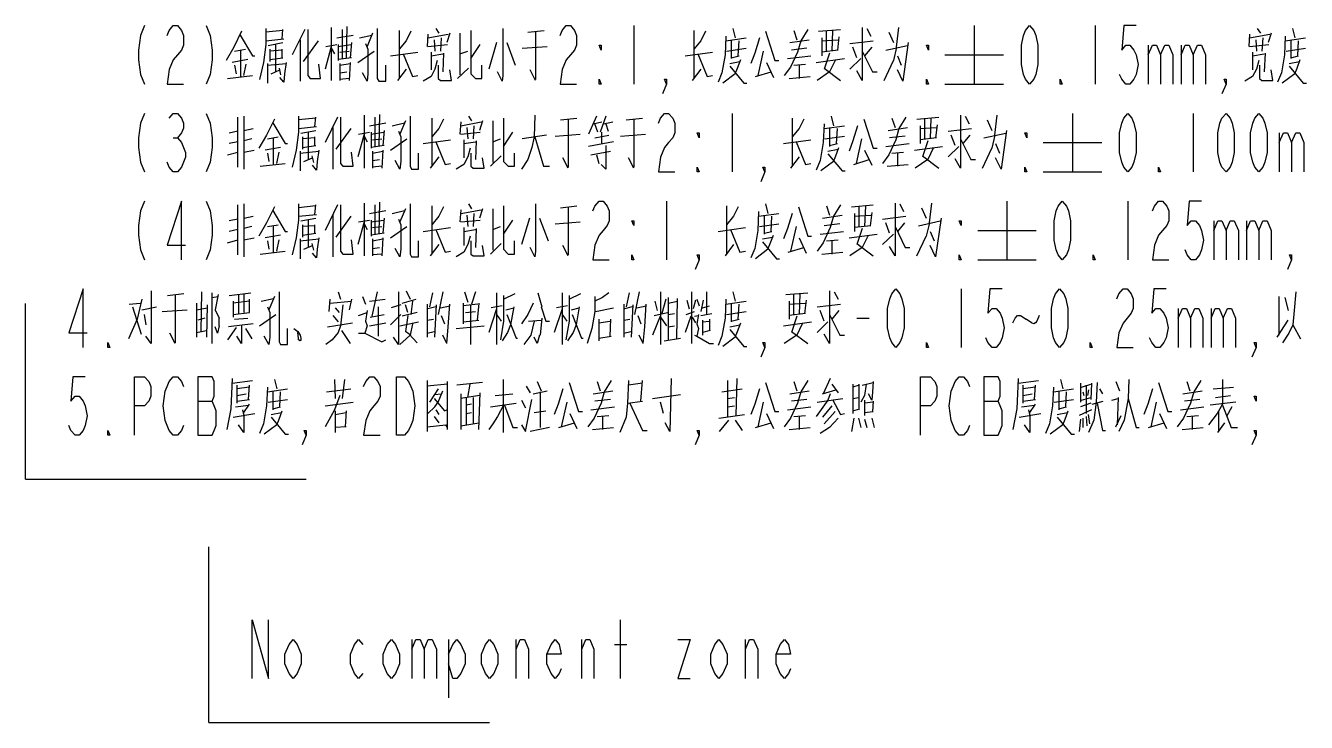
# Model space of a CAD drawing. Header units: millimetres. Extents: x 0 to 210, y 0 to 297.
# Drawn here: x 26.08 to 69.88, y 53.32 to 77.14 of the extents above; entities that cross this region are included whole.
import ezdxf

# ---------------------------------------------------------------- set-up
doc = ezdxf.new("R2010")
doc.units = ezdxf.units.MM
doc.header["$LTSCALE"] = 19.36
doc.layers.get('0').update_dxf_attribs({"linetype": 'CONTINUOUS'})

msp = doc.modelspace()

# ---------------------------------------------------------------- linework, layer by layer
at = {"color": 2}
for p, q in [((37.071, 77.105), (37.044, 76.041)), ((46.884, 77.138), (46.884, 75.138)), ((58.524, 77.138), (58.524, 75.138)), ((62.658, 77.138), (62.658, 75.138)), ((34.298, 77.041), (34.298, 76.492)), ((34.884, 76.976), (34.298, 76.912)), ((34.298, 76.622), (34.911, 76.686)), ((34.858, 76.686), (34.884, 77.009)), ((35.631, 77.009), (35.204, 76.138)), ((35.471, 76.654), (35.471, 75.234)), ((36.538, 77.073), (36.538, 75.267)), ((36.724, 76.718), (37.284, 76.815)), ((36.911, 77.009), (36.911, 76.009)), ((37.498, 76.718), (37.924, 76.815)), ((37.951, 76.88), (37.764, 76.428)), ((38.858, 76.976), (38.858, 75.331)), ((39.844, 76.847), (39.818, 76.428)), ((39.844, 76.718), (40.538, 76.847)), ((40.058, 76.654), (40.084, 76.267)), ((40.111, 77.041), (40.218, 76.88)), ((40.298, 76.718), (40.271, 76.267)), ((40.591, 76.88), (40.484, 76.557)), ((40.938, 76.88), (40.938, 75.46)), ((43.258, 76.912), (43.818, 76.976)), ((43.524, 76.944), (43.524, 75.299)), ((48.938, 76.976), (48.938, 75.331)), ((50.031, 76.622), (50.724, 76.718)), ((50.271, 77.041), (50.351, 76.718)), ((52.218, 76.557), (52.884, 76.654)), ((52.351, 76.976), (52.458, 76.654)), ((53.204, 76.944), (53.951, 77.009)), ((53.311, 76.718), (53.311, 76.105)), ((53.311, 76.622), (53.871, 76.654)), ((53.471, 76.267), (53.471, 76.944)), ((53.684, 76.976), (53.658, 76.267)), ((53.898, 76.751), (53.844, 76.299)), ((54.858, 77.041), (54.991, 76.783)), ((55.604, 76.912), (55.764, 76.557)), ((55.871, 76.396), (55.951, 77.073)), ((67.938, 76.847), (67.911, 76.428)), ((67.938, 76.718), (68.631, 76.847)), ((68.151, 76.654), (68.178, 76.267)), ((68.204, 77.041), (68.311, 76.88)), ((68.391, 76.718), (68.364, 76.267)), ((68.684, 76.88), (68.578, 76.557)), ((69.164, 76.622), (69.858, 76.718)), ((69.404, 77.041), (69.484, 76.718)), ((33.231, 76.267), (33.604, 76.331)), ((33.444, 75.396), (33.444, 76.299)), ((34.298, 76.492), (34.218, 75.88)), ((34.378, 76.46), (34.884, 76.557)), ((34.431, 76.331), (34.431, 75.912)), ((34.858, 76.299), (34.431, 76.267)), ((34.644, 75.557), (34.644, 76.492)), ((34.858, 76.041), (34.858, 76.331)), ((36.084, 76.622), (35.578, 75.912)), ((36.538, 76.428), (36.324, 75.654)), ((36.351, 76.428), (36.724, 76.492)), ((36.538, 76.363), (36.644, 76.17)), ((36.778, 76.492), (36.778, 75.944)), ((36.778, 76.428), (37.204, 76.492)), ((36.831, 76.234), (37.151, 76.267)), ((37.231, 76.557), (37.178, 76.041)), ((37.444, 75.88), (38.004, 76.267)), ((38.564, 76.105), (39.498, 76.234)), ((39.844, 76.428), (40.511, 76.492)), ((39.951, 76.234), (39.951, 75.622)), ((40.938, 76.17), (41.204, 76.267)), ((41.311, 76.009), (41.631, 76.492)), ((42.191, 76.557), (41.924, 75.654)), ((42.538, 76.557), (42.831, 75.783)), ((43.071, 76.363), (43.924, 76.428)), ((48.644, 76.105), (49.578, 76.234)), ((50.058, 76.267), (50.724, 76.363)), ((50.218, 76.622), (50.218, 76.009)), ((50.458, 76.105), (50.484, 76.622)), ((51.311, 76.267), (51.124, 75.428)), ((52.804, 76.363), (52.271, 76.299)), ((53.871, 76.299), (53.311, 76.234)), ((54.271, 76.525), (55.071, 76.622)), ((54.511, 76.041), (54.378, 76.396)), ((55.018, 76.396), (54.778, 76.105)), ((55.498, 76.299), (56.244, 76.46)), ((55.871, 76.396), (55.764, 75.944)), ((64.478, 76.471), (64.478, 75.138)), ((65.598, 76.471), (65.598, 75.138)), ((67.938, 76.428), (68.604, 76.492)), ((68.044, 76.234), (68.044, 75.622)), ((69.191, 76.267), (69.858, 76.363)), ((69.351, 76.622), (69.351, 76.009)), ((69.591, 76.105), (69.618, 76.622)), ((33.684, 75.976), (33.151, 75.88)), ((33.231, 75.783), (33.284, 75.492)), ((33.551, 75.428), (33.631, 75.815)), ((34.218, 75.88), (34.084, 75.299)), ((34.351, 75.783), (34.991, 75.847)), ((34.351, 75.847), (34.351, 75.17)), ((34.431, 75.976), (34.884, 76.041)), ((37.231, 76.041), (36.778, 75.976)), ((36.831, 75.847), (36.831, 75.267)), ((36.831, 75.783), (37.178, 75.847)), ((37.178, 75.88), (37.151, 75.267)), ((39.951, 76.105), (40.351, 76.17)), ((40.378, 76.202), (40.351, 75.557)), ((50.164, 75.847), (50.511, 75.912)), ((50.218, 76.041), (50.484, 76.105)), ((51.418, 75.88), (51.658, 75.363)), ((52.138, 76.009), (52.938, 76.105)), ((52.351, 75.783), (52.751, 75.815)), ((52.538, 75.783), (52.538, 75.331)), ((53.124, 75.88), (54.084, 76.009)), ((53.578, 76.202), (53.391, 75.654)), ((54.271, 75.654), (54.644, 76.009)), ((55.444, 75.267), (55.764, 75.944)), ((55.898, 76.105), (56.031, 75.783)), ((57.524, 76.138), (59.524, 76.138)), ((68.044, 76.105), (68.444, 76.17)), ((68.471, 76.202), (68.444, 75.557)), ((69.298, 75.847), (69.644, 75.912)), ((69.351, 76.041), (69.618, 76.105)), ((32.991, 75.331), (33.844, 75.428)), ((34.484, 75.492), (34.778, 75.622)), ((34.751, 75.686), (34.804, 75.46)), ((36.831, 75.525), (37.071, 75.557)), ((39.098, 75.654), (38.804, 75.267)), ((40.858, 75.331), (41.231, 75.686)), ((43.524, 75.267), (43.338, 75.622)), ((49.178, 75.654), (48.884, 75.267)), ((50.351, 75.492), (49.924, 75.17)), ((51.044, 75.396), (51.578, 75.557)), ((52.191, 75.331), (52.911, 75.396)), ((53.391, 75.686), (53.951, 75.267)), ((69.484, 75.492), (69.058, 75.17)), ((37.151, 75.331), (36.831, 75.299)), ((57.524, 75.138), (59.524, 75.138)), ((33.551, 74.041), (33.551, 72.234)), ((35.418, 74.041), (35.418, 73.492)), ((37.658, 74.073), (37.658, 72.267)), ((38.191, 74.105), (38.164, 73.041)), ((41.231, 74.041), (41.338, 73.88)), ((43.498, 74.073), (43.471, 73.331)), ((45.604, 74.041), (45.338, 73.428)), ((45.924, 74.041), (45.738, 73.492)), ((50.244, 74.138), (50.244, 72.138)), ((53.631, 74.041), (53.711, 73.718)), ((58.218, 74.041), (58.351, 73.783)), ((59.231, 73.396), (59.311, 74.073)), ((61.884, 74.138), (61.884, 72.138)), ((66.018, 74.138), (66.018, 72.138)), ((33.338, 72.299), (33.338, 74.009)), ((33.551, 73.557), (33.871, 73.622)), ((36.004, 73.976), (35.418, 73.912)), ((35.418, 73.622), (36.031, 73.686)), ((35.978, 73.686), (36.004, 74.009)), ((36.751, 74.009), (36.324, 73.138)), ((36.591, 73.654), (36.591, 72.234)), ((37.204, 73.622), (36.698, 72.912)), ((37.844, 73.718), (38.404, 73.815)), ((38.031, 74.009), (38.031, 73.009)), ((38.618, 73.718), (39.044, 73.815)), ((39.071, 73.88), (38.884, 73.428)), ((39.978, 73.976), (39.978, 72.331)), ((40.964, 73.847), (40.938, 73.428)), ((40.964, 73.718), (41.658, 73.847)), ((41.178, 73.654), (41.204, 73.267)), ((41.418, 73.718), (41.391, 73.267)), ((41.711, 73.88), (41.604, 73.557)), ((42.058, 73.88), (42.058, 72.46)), ((44.378, 73.912), (44.938, 73.976)), ((44.644, 73.944), (44.644, 72.299)), ((45.498, 73.783), (45.791, 73.847)), ((45.658, 73.492), (45.551, 73.783)), ((45.844, 73.783), (46.164, 73.847)), ((45.924, 73.783), (46.004, 73.525)), ((46.618, 73.912), (47.178, 73.976)), ((46.884, 73.944), (46.884, 72.299)), ((52.298, 73.976), (52.298, 72.331)), ((53.391, 73.622), (54.084, 73.718)), ((53.578, 73.622), (53.578, 73.009)), ((53.818, 73.105), (53.844, 73.622)), ((55.578, 73.557), (56.244, 73.654)), ((55.711, 73.976), (55.818, 73.654)), ((56.564, 73.944), (57.311, 74.009)), ((56.671, 73.718), (56.671, 73.105)), ((56.671, 73.622), (57.231, 73.654)), ((56.831, 73.267), (56.831, 73.944)), ((57.044, 73.976), (57.018, 73.267)), ((57.258, 73.751), (57.204, 73.299)), ((57.631, 73.525), (58.431, 73.622)), ((58.964, 73.912), (59.124, 73.557)), ((31.134, 73.304), (31.274, 73.304)), ((33.338, 73.525), (33.044, 73.46)), ((33.338, 73.17), (33.044, 73.105)), ((33.818, 73.267), (33.551, 73.202)), ((34.351, 73.267), (34.724, 73.331)), ((34.564, 72.396), (34.564, 73.299)), ((35.418, 73.492), (35.338, 72.88)), ((35.498, 73.46), (36.004, 73.557)), ((35.551, 73.331), (35.551, 72.912)), ((35.978, 73.299), (35.551, 73.267)), ((35.764, 72.557), (35.764, 73.492)), ((35.978, 73.041), (35.978, 73.331)), ((37.658, 73.428), (37.444, 72.654)), ((37.471, 73.428), (37.844, 73.492)), ((37.658, 73.363), (37.764, 73.17)), ((37.898, 73.492), (37.898, 72.944)), ((37.898, 73.428), (38.324, 73.492)), ((37.951, 73.234), (38.271, 73.267)), ((38.351, 73.557), (38.298, 73.041)), ((38.564, 72.88), (39.124, 73.267)), ((39.684, 73.105), (40.618, 73.234)), ((40.964, 73.428), (41.631, 73.492)), ((41.071, 73.234), (41.071, 72.622)), ((41.071, 73.105), (41.471, 73.17)), ((41.498, 73.202), (41.471, 72.557)), ((42.058, 73.17), (42.324, 73.267)), ((42.431, 73.009), (42.751, 73.492)), ((43.898, 73.396), (43.071, 73.267)), ((44.191, 73.363), (45.044, 73.428)), ((46.191, 73.17), (45.338, 73.009)), ((45.551, 73.299), (46.031, 73.396)), ((45.791, 73.105), (45.791, 73.492)), ((46.431, 73.363), (47.284, 73.428)), ((52.004, 73.105), (52.938, 73.234)), ((53.418, 73.267), (54.084, 73.363)), ((54.671, 73.267), (54.484, 72.428)), ((56.164, 73.363), (55.631, 73.299)), ((57.231, 73.299), (56.671, 73.234)), ((56.938, 73.202), (56.751, 72.654)), ((57.871, 73.041), (57.738, 73.396)), ((58.378, 73.396), (58.138, 73.105)), ((58.858, 73.299), (59.604, 73.46)), ((59.231, 73.396), (59.124, 72.944)), ((68.958, 73.471), (68.958, 72.138)), ((32.991, 72.718), (33.338, 72.815)), ((33.551, 72.815), (33.898, 72.88)), ((34.804, 72.976), (34.271, 72.88)), ((34.351, 72.783), (34.404, 72.492)), ((34.671, 72.428), (34.751, 72.815)), ((35.338, 72.88), (35.204, 72.299)), ((35.471, 72.783), (36.111, 72.847)), ((35.471, 72.847), (35.471, 72.17)), ((35.551, 72.976), (36.004, 73.041)), ((38.351, 73.041), (37.898, 72.976)), ((37.951, 72.847), (37.951, 72.267)), ((37.951, 72.783), (38.298, 72.847)), ((38.298, 72.88), (38.271, 72.267)), ((45.418, 72.718), (46.084, 72.847)), ((45.604, 72.718), (45.684, 72.428)), ((45.924, 73.041), (45.924, 72.234)), ((53.524, 72.847), (53.871, 72.912)), ((53.578, 73.041), (53.844, 73.105)), ((54.778, 72.88), (55.018, 72.363)), ((55.498, 73.009), (56.298, 73.105)), ((55.711, 72.783), (56.111, 72.815)), ((55.898, 72.783), (55.898, 72.331)), ((56.484, 72.88), (57.444, 73.009)), ((57.631, 72.654), (58.004, 73.009)), ((58.804, 72.267), (59.124, 72.944)), ((59.258, 73.105), (59.391, 72.783)), ((60.884, 73.138), (62.884, 73.138)), ((34.111, 72.331), (34.964, 72.428)), ((35.604, 72.492), (35.898, 72.622)), ((35.871, 72.686), (35.924, 72.46)), ((37.951, 72.525), (38.191, 72.557)), ((38.271, 72.331), (37.951, 72.299)), ((40.218, 72.654), (39.924, 72.267)), ((41.978, 72.331), (42.351, 72.686)), ((44.644, 72.267), (44.458, 72.622)), ((46.884, 72.267), (46.698, 72.622)), ((52.538, 72.654), (52.244, 72.267)), ((53.711, 72.492), (53.284, 72.17)), ((54.404, 72.396), (54.938, 72.557)), ((55.551, 72.331), (56.271, 72.396)), ((56.751, 72.686), (57.311, 72.267)), ((60.884, 72.138), (62.884, 72.138)), ((33.338, 69.299), (33.338, 71.009)), ((33.551, 71.041), (33.551, 69.234)), ((35.418, 71.041), (35.418, 70.492)), ((36.004, 70.976), (35.418, 70.912)), ((35.978, 70.686), (36.004, 71.009)), ((36.751, 71.009), (36.324, 70.138)), ((37.658, 71.073), (37.658, 69.267)), ((38.031, 71.009), (38.031, 70.009)), ((38.191, 71.105), (38.164, 70.041)), ((39.978, 70.976), (39.978, 69.331)), ((41.231, 71.041), (41.338, 70.88)), ((44.378, 70.912), (44.938, 70.976)), ((48.004, 71.138), (48.004, 69.138)), ((50.058, 70.976), (50.058, 69.331)), ((51.391, 71.041), (51.471, 70.718)), ((53.471, 70.976), (53.578, 70.654)), ((54.324, 70.944), (55.071, 71.009)), ((54.804, 70.976), (54.778, 70.267)), ((55.978, 71.041), (56.111, 70.783)), ((56.991, 70.396), (57.071, 71.073)), ((59.644, 71.138), (59.644, 69.138)), ((63.778, 71.138), (63.778, 69.138)), ((33.338, 70.525), (33.044, 70.46)), ((33.551, 70.557), (33.871, 70.622)), ((35.418, 70.622), (36.031, 70.686)), ((35.498, 70.46), (36.004, 70.557)), ((36.591, 70.654), (36.591, 69.234)), ((37.204, 70.622), (36.698, 69.912)), ((37.844, 70.718), (38.404, 70.815)), ((38.351, 70.557), (38.298, 70.041)), ((38.618, 70.718), (39.044, 70.815)), ((39.071, 70.88), (38.884, 70.428)), ((40.964, 70.847), (40.938, 70.428)), ((40.964, 70.718), (41.658, 70.847)), ((41.178, 70.654), (41.204, 70.267)), ((41.418, 70.718), (41.391, 70.267)), ((41.711, 70.88), (41.604, 70.557)), ((42.058, 70.88), (42.058, 69.46)), ((43.311, 70.557), (43.044, 69.654)), ((43.658, 70.557), (43.951, 69.783)), ((44.644, 70.944), (44.644, 69.299)), ((51.151, 70.622), (51.844, 70.718)), ((51.338, 70.622), (51.338, 70.009)), ((51.578, 70.105), (51.604, 70.622)), ((53.338, 70.557), (54.004, 70.654)), ((54.431, 70.718), (54.431, 70.105)), ((54.431, 70.622), (54.991, 70.654)), ((54.591, 70.267), (54.591, 70.944)), ((55.018, 70.751), (54.964, 70.299)), ((55.391, 70.525), (56.191, 70.622)), ((56.724, 70.912), (56.884, 70.557)), ((33.338, 70.17), (33.044, 70.105)), ((33.818, 70.267), (33.551, 70.202)), ((34.351, 70.267), (34.724, 70.331)), ((34.564, 69.396), (34.564, 70.299)), ((35.418, 70.492), (35.338, 69.88)), ((35.551, 70.331), (35.551, 69.912)), ((35.978, 70.299), (35.551, 70.267)), ((35.764, 69.557), (35.764, 70.492)), ((35.978, 70.041), (35.978, 70.331)), ((37.658, 70.428), (37.444, 69.654)), ((37.471, 70.428), (37.844, 70.492)), ((37.658, 70.363), (37.764, 70.17)), ((37.898, 70.492), (37.898, 69.944)), ((37.898, 70.428), (38.324, 70.492)), ((37.951, 70.234), (38.271, 70.267)), ((38.564, 69.88), (39.124, 70.267)), ((39.684, 70.105), (40.618, 70.234)), ((40.964, 70.428), (41.631, 70.492)), ((41.071, 70.234), (41.071, 69.622)), ((41.071, 70.105), (41.471, 70.17)), ((41.498, 70.202), (41.471, 69.557)), ((42.058, 70.17), (42.324, 70.267)), ((42.431, 70.009), (42.751, 70.492)), ((44.191, 70.363), (45.044, 70.428)), ((49.764, 70.105), (50.698, 70.234)), ((51.178, 70.267), (51.844, 70.363)), ((51.338, 70.041), (51.604, 70.105)), ((52.431, 70.267), (52.244, 69.428)), ((53.258, 70.009), (54.058, 70.105)), ((53.924, 70.363), (53.391, 70.299)), ((54.991, 70.299), (54.431, 70.234)), ((54.698, 70.202), (54.511, 69.654)), ((55.631, 70.041), (55.498, 70.396)), ((56.138, 70.396), (55.898, 70.105)), ((56.618, 70.299), (57.364, 70.46)), ((56.991, 70.396), (56.884, 69.944)), ((57.018, 70.105), (57.151, 69.783)), ((58.644, 70.138), (60.644, 70.138)), ((66.718, 70.471), (66.718, 69.138)), ((67.838, 70.471), (67.838, 69.138)), ((32.991, 69.718), (33.338, 69.815)), ((33.551, 69.815), (33.898, 69.88)), ((34.804, 69.976), (34.271, 69.88)), ((34.351, 69.783), (34.404, 69.492)), ((34.671, 69.428), (34.751, 69.815)), ((35.338, 69.88), (35.204, 69.299)), ((35.471, 69.783), (36.111, 69.847)), ((35.471, 69.847), (35.471, 69.17)), ((35.551, 69.976), (36.004, 70.041)), ((35.871, 69.686), (35.924, 69.46)), ((38.351, 70.041), (37.898, 69.976)), ((37.951, 69.847), (37.951, 69.267)), ((37.951, 69.783), (38.298, 69.847)), ((38.298, 69.88), (38.271, 69.267)), ((40.218, 69.654), (39.924, 69.267)), ((41.978, 69.331), (42.351, 69.686)), ((50.298, 69.654), (50.004, 69.267)), ((51.284, 69.847), (51.631, 69.912)), ((52.538, 69.88), (52.778, 69.363)), ((53.471, 69.783), (53.871, 69.815)), ((53.658, 69.783), (53.658, 69.331)), ((54.244, 69.88), (55.204, 70.009)), ((54.511, 69.686), (55.071, 69.267)), ((55.391, 69.654), (55.764, 70.009)), ((56.564, 69.267), (56.884, 69.944)), ((34.111, 69.331), (34.964, 69.428)), ((35.604, 69.492), (35.898, 69.622)), ((37.951, 69.525), (38.191, 69.557)), ((38.271, 69.331), (37.951, 69.299)), ((44.644, 69.267), (44.458, 69.622)), ((51.471, 69.492), (51.044, 69.17)), ((52.164, 69.396), (52.698, 69.557)), ((53.311, 69.331), (54.031, 69.396)), ((58.644, 69.138), (60.644, 69.138)), ((30.938, 67.912), (31.498, 67.976)), ((31.204, 67.944), (31.204, 66.299)), ((32.084, 66.686), (32.111, 68.041)), ((32.458, 68.009), (32.458, 66.267)), ((33.044, 67.912), (33.791, 68.009)), ((33.364, 67.944), (33.364, 67.299)), ((33.551, 67.944), (33.551, 67.331)), ((36.778, 68.041), (36.858, 67.783)), ((38.111, 68.041), (37.924, 67.202)), ((39.098, 68.073), (39.231, 67.783)), ((40.004, 68.009), (39.898, 67.525)), ((40.351, 68.041), (40.191, 67.267)), ((41.098, 68.041), (41.204, 67.686)), ((41.471, 68.041), (41.338, 67.622)), ((42.191, 68.009), (42.191, 66.234)), ((42.431, 67.783), (42.831, 67.976)), ((43.604, 68.009), (43.738, 67.525)), ((44.431, 68.009), (44.431, 66.234)), ((44.671, 67.783), (45.071, 67.976)), ((46.724, 68.009), (46.618, 67.525)), ((47.071, 68.041), (46.911, 67.267)), ((47.791, 68.041), (47.791, 66.234)), ((48.858, 68.041), (48.858, 66.267)), ((49.364, 68.041), (49.364, 67.267)), ((50.271, 68.041), (50.351, 67.718)), ((52.084, 67.944), (52.831, 68.009)), ((52.351, 67.267), (52.351, 67.944)), ((52.564, 67.976), (52.538, 67.267)), ((53.738, 68.041), (53.871, 67.783)), ((58.084, 68.138), (58.084, 66.138)), ((29.631, 67.622), (30.004, 67.654)), ((29.738, 67.525), (30.031, 66.589)), ((30.058, 67.428), (30.564, 67.525)), ((31.924, 67.654), (31.924, 66.492)), ((31.924, 67.428), (32.298, 67.492)), ((32.298, 67.589), (32.271, 66.492)), ((32.458, 67.847), (32.671, 67.88)), ((33.178, 67.718), (33.178, 67.17)), ((33.738, 67.718), (33.178, 67.654)), ((34.138, 67.718), (34.564, 67.815)), ((34.591, 67.88), (34.404, 67.428)), ((36.484, 67.783), (36.458, 67.363)), ((36.484, 67.654), (37.231, 67.718)), ((36.671, 67.492), (36.804, 67.331)), ((37.231, 67.783), (37.151, 67.428)), ((37.604, 67.88), (37.711, 67.622)), ((37.844, 67.718), (38.378, 67.783)), ((38.138, 67.525), (38.138, 66.525)), ((38.911, 67.589), (38.591, 67.492)), ((38.964, 67.654), (39.444, 67.783)), ((39.151, 67.331), (39.071, 67.589)), ((39.311, 67.718), (39.258, 67.267)), ((39.818, 67.622), (39.818, 66.492)), ((40.111, 67.525), (39.844, 67.46)), ((40.084, 66.492), (40.138, 67.589)), ((40.271, 67.492), (40.591, 67.557)), ((41.044, 67.654), (41.044, 66.944)), ((41.551, 67.622), (41.044, 67.557)), ((41.311, 66.234), (41.311, 67.589)), ((41.578, 67.654), (41.524, 67.073)), ((42.191, 67.46), (41.924, 66.654)), ((42.378, 67.557), (42.004, 67.492)), ((42.511, 67.428), (42.778, 67.492)), ((44.431, 67.46), (44.164, 66.654)), ((44.618, 67.557), (44.244, 67.492)), ((44.751, 67.428), (45.018, 67.492)), ((45.578, 67.363), (46.191, 67.492)), ((46.538, 67.622), (46.538, 66.492)), ((46.831, 67.525), (46.564, 67.46)), ((46.804, 66.492), (46.858, 67.589)), ((46.991, 67.492), (47.311, 67.557)), ((47.604, 67.718), (47.684, 67.396)), ((47.978, 67.783), (47.844, 67.299)), ((48.058, 67.847), (48.058, 66.396)), ((48.058, 67.654), (48.378, 67.718)), ((48.351, 66.428), (48.378, 67.815)), ((48.698, 67.751), (48.778, 67.46)), ((48.991, 67.751), (48.911, 67.46)), ((49.044, 67.783), (49.124, 67.557)), ((49.258, 67.751), (49.178, 67.363)), ((49.231, 67.492), (49.471, 67.557)), ((50.031, 67.622), (50.724, 67.718)), ((50.218, 67.622), (50.218, 67.009)), ((50.458, 67.105), (50.484, 67.622)), ((52.191, 67.718), (52.191, 67.105)), ((52.191, 67.622), (52.751, 67.654)), ((52.778, 67.751), (52.724, 67.299)), ((53.151, 67.525), (53.951, 67.622)), ((65.504, 67.471), (65.504, 66.138)), ((66.624, 67.471), (66.624, 66.138)), ((68.938, 67.88), (68.938, 66.557)), ((69.151, 67.847), (69.258, 67.396)), ((30.138, 67.267), (30.191, 66.912)), ((30.751, 67.363), (31.604, 67.428)), ((32.218, 67.138), (31.978, 67.073)), ((32.698, 66.88), (32.698, 67.138)), ((33.231, 67.105), (33.684, 67.138)), ((34.084, 66.88), (34.644, 67.267)), ((36.591, 67.234), (36.778, 67.009)), ((37.471, 67.234), (37.764, 67.331)), ((37.871, 67.17), (38.351, 67.267)), ((38.564, 66.912), (38.911, 67.267)), ((39.471, 67.331), (38.964, 67.202)), ((39.151, 67.234), (39.071, 66.686)), ((39.818, 67.073), (40.031, 67.105)), ((40.298, 67.234), (40.404, 66.944)), ((41.044, 67.009), (41.578, 67.073)), ((41.124, 67.331), (41.471, 67.363)), ((42.191, 67.267), (42.351, 67.041)), ((43.284, 67.041), (43.711, 67.073)), ((43.738, 67.138), (43.684, 66.557)), ((44.431, 67.267), (44.591, 67.041)), ((45.684, 67.105), (45.684, 66.363)), ((45.684, 66.976), (46.058, 67.041)), ((46.084, 67.105), (46.058, 66.525)), ((46.538, 67.073), (46.751, 67.105)), ((47.018, 67.234), (47.124, 66.944)), ((47.791, 67.234), (47.524, 66.557)), ((47.578, 67.234), (48.031, 67.331)), ((47.791, 67.17), (48.004, 66.88)), ((48.058, 67.267), (48.271, 67.299)), ((48.831, 67.202), (48.644, 66.654)), ((48.671, 67.267), (48.964, 67.363)), ((48.884, 67.17), (48.991, 66.976)), ((48.964, 67.202), (49.098, 67.234)), ((49.178, 67.234), (49.551, 67.299)), ((49.231, 67.073), (49.231, 66.557)), ((49.231, 67.009), (49.471, 67.041)), ((49.471, 67.105), (49.471, 66.718)), ((50.058, 67.267), (50.724, 67.363)), ((50.218, 67.041), (50.484, 67.105)), ((52.751, 67.299), (52.191, 67.234)), ((52.458, 67.202), (52.271, 66.654)), ((53.391, 67.041), (53.258, 67.396)), ((53.898, 67.396), (53.658, 67.105)), ((54.514, 67.138), (54.934, 67.138)), ((60.484, 66.976), (60.298, 67.105)), ((60.751, 67.234), (60.671, 67.041)), ((68.884, 66.492), (69.258, 67.073)), ((31.204, 66.267), (31.018, 66.622)), ((31.924, 66.654), (32.271, 66.718)), ((33.284, 66.815), (32.991, 66.396)), ((33.871, 66.944), (33.018, 66.847)), ((33.604, 66.783), (33.818, 66.428)), ((36.404, 66.847), (37.258, 66.976)), ((36.884, 66.718), (37.178, 66.267)), ((37.471, 66.622), (37.684, 66.622)), ((37.844, 66.88), (38.404, 66.976)), ((38.884, 66.88), (39.524, 67.009)), ((39.204, 66.589), (39.071, 66.686)), ((39.204, 66.589), (39.471, 66.299)), ((39.311, 66.944), (39.231, 66.557)), ((39.818, 66.622), (40.058, 66.686)), ((40.804, 66.783), (41.764, 66.88)), ((46.538, 66.622), (46.778, 66.686)), ((48.058, 66.847), (48.271, 66.88)), ((49.498, 66.718), (49.231, 66.654)), ((50.164, 66.847), (50.511, 66.912)), ((52.004, 66.88), (52.964, 67.009)), ((52.271, 66.686), (52.831, 66.267)), ((53.151, 66.654), (53.524, 67.009)), ((40.484, 66.267), (40.351, 66.557)), ((45.684, 66.46), (46.111, 66.525)), ((47.204, 66.267), (47.071, 66.557)), ((47.924, 66.363), (48.484, 66.46)), ((50.351, 66.492), (49.924, 66.17)), ((33.151, 64.912), (33.844, 65.009)), ((33.311, 64.847), (33.311, 64.234)), ((33.711, 64.363), (33.738, 64.847)), ((34.591, 65.041), (34.671, 64.718)), ((36.644, 65.041), (36.671, 64.396)), ((36.991, 65.041), (36.911, 64.396)), ((39.818, 65.009), (39.818, 63.267)), ((39.818, 64.976), (39.818, 63.363)), ((40.511, 64.88), (39.818, 64.815)), ((40.511, 63.396), (40.511, 64.976)), ((41.711, 64.944), (40.831, 64.847)), ((41.204, 64.428), (41.284, 64.88)), ((42.431, 63.234), (42.431, 65.041)), ((43.578, 64.976), (43.711, 64.654)), ((45.631, 64.976), (45.738, 64.654)), ((47.178, 64.912), (46.698, 64.847)), ((47.124, 64.299), (47.178, 65.009)), ((50.084, 65.009), (50.084, 63.783)), ((50.404, 65.073), (50.378, 63.815)), ((52.351, 64.976), (52.458, 64.654)), ((53.604, 65.073), (53.364, 64.557)), ((53.658, 64.88), (53.871, 64.589)), ((54.378, 64.88), (54.378, 63.88)), ((54.591, 64.847), (54.378, 64.783)), ((54.591, 64.041), (54.591, 64.88)), ((54.698, 64.847), (55.071, 64.944)), ((60.031, 64.912), (60.724, 65.009)), ((60.191, 64.847), (60.191, 64.234)), ((60.591, 64.363), (60.618, 64.847)), ((61.471, 65.041), (61.551, 64.718)), ((62.164, 64.912), (62.164, 64.267)), ((62.191, 64.783), (62.511, 64.88)), ((62.351, 64.847), (62.351, 63.88)), ((62.538, 64.912), (62.511, 64.363)), ((63.364, 64.976), (63.498, 64.654)), ((65.791, 64.976), (65.898, 64.654)), ((67.018, 65.041), (67.018, 64.234)), ((33.738, 64.783), (33.311, 64.718)), ((33.311, 64.492), (33.631, 64.557)), ((34.351, 64.622), (35.044, 64.718)), ((34.538, 64.622), (34.538, 64.009)), ((34.778, 64.105), (34.804, 64.622)), ((36.378, 64.622), (37.204, 64.718)), ((40.191, 64.718), (39.898, 64.267)), ((40.084, 64.525), (40.298, 64.557)), ((40.964, 64.557), (40.964, 63.331)), ((41.604, 64.492), (40.964, 64.396)), ((41.151, 64.428), (41.151, 63.492)), ((41.391, 64.428), (41.391, 63.525)), ((41.578, 63.331), (41.631, 64.589)), ((42.138, 64.492), (42.751, 64.557)), ((43.204, 64.815), (43.338, 64.589)), ((43.444, 64.557), (43.924, 64.654)), ((43.684, 64.622), (43.684, 63.396)), ((45.498, 64.557), (46.164, 64.654)), ((47.524, 64.396), (48.484, 64.525)), ((49.898, 64.622), (50.591, 64.718)), ((50.084, 64.396), (50.324, 64.428)), ((52.218, 64.557), (52.884, 64.654)), ((53.151, 64.267), (54.031, 64.396)), ((53.338, 64.557), (53.791, 64.686)), ((54.378, 64.396), (54.564, 64.428)), ((60.618, 64.783), (60.191, 64.718)), ((60.191, 64.492), (60.511, 64.557)), ((61.231, 64.622), (61.924, 64.718)), ((61.418, 64.622), (61.418, 64.009)), ((61.658, 64.105), (61.684, 64.622)), ((62.191, 64.331), (62.511, 64.428)), ((62.244, 64.622), (62.271, 64.492)), ((62.431, 64.686), (62.404, 64.492)), ((62.804, 64.718), (62.911, 64.557)), ((63.231, 64.331), (63.444, 64.396)), ((63.444, 64.428), (63.418, 63.492)), ((65.658, 64.557), (66.324, 64.654)), ((66.698, 64.718), (67.391, 64.783)), ((66.778, 64.428), (67.284, 64.492)), ((31.974, 64.304), (32.464, 64.304)), ((33.258, 64.105), (33.711, 64.17)), ((33.311, 64.299), (33.738, 64.363)), ((33.524, 63.88), (33.738, 64.202)), ((34.378, 64.267), (35.044, 64.363)), ((34.538, 64.041), (34.804, 64.105)), ((36.324, 64.138), (37.284, 64.267)), ((36.671, 63.976), (36.671, 63.234)), ((37.044, 63.976), (37.018, 63.428)), ((39.844, 63.88), (40.084, 64.105)), ((40.111, 64.009), (40.218, 63.847)), ((41.338, 64.202), (41.151, 64.17)), ((41.978, 64.105), (42.858, 64.234)), ((43.044, 64.331), (43.178, 64.073)), ((43.471, 63.912), (43.871, 63.976)), ((44.591, 64.267), (44.404, 63.428)), ((45.418, 64.009), (46.218, 64.105)), ((46.084, 64.363), (45.551, 64.299)), ((46.671, 64.234), (47.178, 64.299)), ((47.898, 63.88), (47.791, 64.267)), ((50.084, 64.105), (50.324, 64.138)), ((51.311, 64.267), (51.124, 63.428)), ((52.138, 64.009), (52.938, 64.105)), ((52.804, 64.363), (52.271, 64.299)), ((53.658, 64.138), (53.338, 63.751)), ((54.378, 63.976), (54.618, 64.041)), ((54.778, 64.331), (54.778, 63.815)), ((55.071, 64.267), (54.778, 64.234)), ((55.071, 64.299), (55.044, 63.944)), ((58.854, 64.304), (59.344, 64.304)), ((60.138, 64.105), (60.591, 64.17)), ((60.191, 64.299), (60.618, 64.363)), ((60.404, 63.88), (60.618, 64.202)), ((61.258, 64.267), (61.924, 64.363)), ((61.418, 64.041), (61.684, 64.105)), ((62.538, 64.009), (62.111, 63.815)), ((62.511, 64.234), (62.164, 64.105)), ((62.564, 64.202), (62.938, 64.299)), ((64.751, 64.267), (64.564, 63.428)), ((65.578, 64.009), (66.378, 64.105)), ((66.244, 64.363), (65.711, 64.299)), ((67.471, 64.267), (66.591, 64.17)), ((67.338, 64.105), (67.151, 63.783)), ((33.178, 63.751), (33.924, 63.88)), ((34.484, 63.847), (34.831, 63.912)), ((36.671, 63.847), (37.044, 63.912)), ((40.058, 63.783), (40.218, 63.557)), ((40.964, 63.46), (41.578, 63.557)), ((41.151, 63.88), (41.338, 63.912)), ((44.324, 63.396), (44.858, 63.557)), ((44.698, 63.88), (44.938, 63.363)), ((45.631, 63.783), (46.031, 63.815)), ((45.818, 63.783), (45.818, 63.331)), ((49.791, 63.718), (50.671, 63.847)), ((49.818, 63.267), (50.138, 63.654)), ((50.351, 63.654), (50.591, 63.299)), ((51.044, 63.396), (51.578, 63.557)), ((51.418, 63.88), (51.658, 63.363)), ((52.351, 63.783), (52.751, 63.815)), ((52.538, 63.783), (52.538, 63.331)), ((53.764, 63.944), (53.391, 63.525)), ((54.404, 63.718), (54.324, 63.267)), ((54.564, 63.718), (54.644, 63.396)), ((54.778, 63.912), (55.071, 63.944)), ((54.778, 63.686), (54.858, 63.396)), ((55.018, 63.718), (55.098, 63.396)), ((60.058, 63.751), (60.804, 63.88)), ((61.364, 63.847), (61.711, 63.912)), ((62.164, 63.686), (62.111, 63.267)), ((62.244, 63.718), (62.244, 63.396)), ((62.351, 63.783), (62.378, 63.46)), ((62.484, 63.525), (62.431, 63.847)), ((63.364, 63.428), (63.551, 63.815)), ((64.484, 63.396), (65.018, 63.557)), ((64.858, 63.88), (65.098, 63.363)), ((65.791, 63.783), (66.191, 63.815)), ((65.978, 63.783), (65.978, 63.331)), ((66.858, 63.234), (67.098, 63.557)), ((66.884, 63.944), (66.884, 63.267)), ((33.551, 63.234), (33.364, 63.492)), ((34.671, 63.492), (34.244, 63.17)), ((37.044, 63.428), (36.671, 63.396)), ((39.818, 63.428), (40.458, 63.492)), ((44.004, 63.396), (43.338, 63.267)), ((45.471, 63.331), (46.191, 63.396)), ((52.191, 63.331), (52.911, 63.396)), ((60.431, 63.234), (60.244, 63.492)), ((61.551, 63.492), (61.124, 63.17)), ((65.631, 63.331), (66.351, 63.396)), ((46.432, 54.823), (46.432, 56.823)), ((39.292, 56.156), (39.292, 54.823)), ((40.552, 56.156), (40.552, 54.156)), ((42.862, 54.823), (42.862, 56.156)), ((45.102, 54.823), (45.102, 56.156)), ((50.702, 54.823), (50.702, 56.156)), ((46.222, 55.989), (46.642, 55.989))]:
    msp.add_line(p, q, dxfattribs=at)
at = {"color": 3}
for p, q in [((26.084, 61.638), (26.084, 67.638)), ((26.084, 61.638), (35.684, 61.638)), ((32.352, 53.323), (32.352, 59.323)), ((32.352, 53.323), (41.952, 53.323))]:
    msp.add_line(p, q, dxfattribs=at)
at = {"color": 2}
for points in [[(30.154, 77.138), (30.014, 76.804), (29.944, 76.304), (29.944, 75.971), (30.014, 75.471), (30.154, 75.138)], [(30.924, 76.804), (30.994, 76.971), (31.134, 77.138), (31.274, 77.138), (31.414, 76.971), (31.484, 76.804), (31.484, 76.471), (31.414, 76.304), (31.274, 76.138), (31.134, 75.971), (30.994, 75.638), (30.924, 75.138), (31.484, 75.138)], [(32.254, 77.138), (32.394, 76.804), (32.464, 76.304), (32.464, 75.971), (32.394, 75.471), (32.254, 75.138)], [(44.364, 76.804), (44.434, 76.971), (44.574, 77.138), (44.714, 77.138), (44.854, 76.971), (44.924, 76.804), (44.924, 76.471), (44.854, 76.304), (44.714, 76.138), (44.574, 75.971), (44.434, 75.638), (44.364, 75.138), (44.924, 75.138)], [(60.418, 75.138), (60.278, 75.304), (60.208, 75.471), (60.138, 75.804), (60.138, 76.471), (60.208, 76.804), (60.278, 76.971), (60.418, 77.138), (60.558, 76.971), (60.628, 76.804), (60.698, 76.471), (60.698, 75.804), (60.628, 75.471), (60.558, 75.304), (60.418, 75.138)], [(64.058, 77.138), (63.638, 77.138), (63.568, 76.304), (63.708, 76.471), (63.848, 76.471), (63.988, 76.304), (64.058, 76.138), (64.128, 75.804), (64.058, 75.471), (63.988, 75.304), (63.848, 75.138), (63.708, 75.138), (63.568, 75.304), (63.498, 75.471)], [(33.471, 76.944), (33.204, 76.396), (32.938, 75.944)], [(33.418, 76.815), (33.844, 76.105), (33.924, 76.105)], [(35.738, 77.009), (35.738, 75.428), (35.818, 75.331), (36.164, 75.331), (36.111, 75.815)], [(38.111, 77.041), (38.111, 75.331), (38.164, 75.234), (38.404, 75.234), (38.404, 75.783)], [(39.258, 76.944), (39.098, 76.622), (38.858, 76.331)], [(41.311, 76.976), (41.311, 75.492), (41.471, 75.331), (41.684, 75.331), (41.684, 75.783)], [(42.404, 77.041), (42.404, 75.428), (42.378, 75.234), (42.218, 75.557)], [(49.338, 76.944), (49.178, 76.622), (48.938, 76.331)], [(50.031, 76.783), (50.004, 76.138), (49.898, 75.525), (49.764, 75.202)], [(51.178, 76.718), (51.018, 76.202), (50.884, 75.847)], [(51.391, 76.944), (51.711, 75.944), (51.844, 75.944)], [(52.831, 77.009), (52.591, 76.622), (52.484, 76.234), (52.244, 75.718), (52.031, 75.428)], [(54.698, 77.073), (54.698, 75.267), (54.511, 75.589)], [(69.164, 76.783), (69.138, 76.138), (69.031, 75.525), (68.898, 75.202)], [(37.711, 76.525), (37.791, 76.331), (37.791, 75.492), (37.764, 75.234), (37.604, 75.525)], [(45.764, 76.471), (45.764, 76.304), (45.694, 76.471), (45.764, 76.471)], [(54.698, 76.267), (55.044, 75.557), (55.204, 75.557)], [(56.271, 76.557), (56.084, 75.234), (55.898, 75.622)], [(56.964, 76.471), (56.964, 76.304), (56.894, 76.471), (56.964, 76.471)], [(64.478, 76.138), (64.618, 76.471), (64.758, 76.471), (64.898, 76.138), (64.898, 75.138)], [(64.898, 76.138), (65.038, 76.471), (65.178, 76.471), (65.318, 76.138), (65.318, 75.138)], [(65.598, 76.138), (65.738, 76.471), (65.878, 76.471), (66.018, 76.138), (66.018, 75.138)], [(66.018, 76.138), (66.158, 76.471), (66.298, 76.471), (66.438, 76.138), (66.438, 75.138)], [(34.991, 75.88), (34.938, 75.492), (34.911, 75.202), (34.778, 75.363)], [(38.991, 76.17), (39.311, 75.396), (39.498, 75.428)], [(40.164, 75.944), (40.084, 75.654), (39.951, 75.396), (39.684, 75.234)], [(40.191, 75.783), (40.191, 75.331), (40.271, 75.267), (40.644, 75.267), (40.591, 75.622)], [(49.071, 76.17), (49.391, 75.396), (49.578, 75.428)], [(50.351, 75.492), (50.431, 75.686), (50.538, 75.976)], [(53.764, 75.944), (53.578, 75.557), (53.151, 75.267)], [(68.258, 75.944), (68.178, 75.654), (68.044, 75.396), (67.778, 75.234)], [(68.284, 75.783), (68.284, 75.331), (68.364, 75.267), (68.738, 75.267), (68.684, 75.622)], [(69.484, 75.492), (69.564, 75.686), (69.671, 75.976)], [(50.164, 75.751), (50.644, 75.17), (50.751, 75.17)], [(69.298, 75.751), (69.778, 75.17), (69.884, 75.17)], [(45.764, 75.138), (45.694, 75.138), (45.694, 75.304), (45.764, 75.138)], [(48.004, 75.138), (47.934, 75.304), (48.004, 75.304), (48.004, 75.138), (47.864, 74.804)], [(56.964, 75.138), (56.894, 75.138), (56.894, 75.304), (56.964, 75.138)], [(61.538, 75.138), (61.468, 75.138), (61.468, 75.304), (61.538, 75.138)], [(67.138, 75.138), (67.068, 75.304), (67.138, 75.304), (67.138, 75.138), (66.998, 74.804)], [(30.154, 74.138), (30.014, 73.804), (29.944, 73.304), (29.944, 72.971), (30.014, 72.471), (30.154, 72.138)], [(30.994, 73.971), (31.134, 74.138), (31.274, 74.138), (31.414, 73.971), (31.484, 73.804), (31.484, 73.638), (31.414, 73.471), (31.274, 73.304), (31.414, 73.138), (31.484, 72.971), (31.554, 72.804), (31.554, 72.638), (31.484, 72.471), (31.414, 72.304), (31.274, 72.138), (31.134, 72.138), (30.994, 72.304), (30.924, 72.471)], [(32.254, 74.138), (32.394, 73.804), (32.464, 73.304), (32.464, 72.971), (32.394, 72.471), (32.254, 72.138)], [(39.231, 74.041), (39.231, 72.331), (39.284, 72.234), (39.524, 72.234), (39.524, 72.783)], [(47.724, 73.804), (47.794, 73.971), (47.934, 74.138), (48.074, 74.138), (48.214, 73.971), (48.284, 73.804), (48.284, 73.471), (48.214, 73.304), (48.074, 73.138), (47.934, 72.971), (47.794, 72.638), (47.724, 72.138), (48.284, 72.138)], [(58.058, 74.073), (58.058, 72.267), (57.871, 72.589)], [(63.778, 72.138), (63.638, 72.304), (63.568, 72.471), (63.498, 72.804), (63.498, 73.471), (63.568, 73.804), (63.638, 73.971), (63.778, 74.138), (63.918, 73.971), (63.988, 73.804), (64.058, 73.471), (64.058, 72.804), (63.988, 72.471), (63.918, 72.304), (63.778, 72.138)], [(67.138, 72.138), (66.998, 72.304), (66.928, 72.471), (66.858, 72.804), (66.858, 73.471), (66.928, 73.804), (66.998, 73.971), (67.138, 74.138), (67.278, 73.971), (67.348, 73.804), (67.418, 73.471), (67.418, 72.804), (67.348, 72.471), (67.278, 72.304), (67.138, 72.138)], [(68.258, 72.138), (68.118, 72.304), (68.048, 72.471), (67.978, 72.804), (67.978, 73.471), (68.048, 73.804), (68.118, 73.971), (68.258, 74.138), (68.398, 73.971), (68.468, 73.804), (68.538, 73.471), (68.538, 72.804), (68.468, 72.471), (68.398, 72.304), (68.258, 72.138)], [(34.591, 73.944), (34.324, 73.396), (34.058, 72.944)], [(34.538, 73.815), (34.964, 73.105), (35.044, 73.105)], [(36.858, 74.009), (36.858, 72.428), (36.938, 72.331), (37.284, 72.331), (37.231, 72.815)], [(40.378, 73.944), (40.218, 73.622), (39.978, 73.331)], [(42.431, 73.976), (42.431, 72.492), (42.591, 72.331), (42.804, 72.331), (42.804, 72.783)], [(52.698, 73.944), (52.538, 73.622), (52.298, 73.331)], [(53.391, 73.783), (53.364, 73.138), (53.258, 72.525), (53.124, 72.202)], [(54.538, 73.718), (54.378, 73.202), (54.244, 72.847)], [(54.751, 73.944), (55.071, 72.944), (55.204, 72.944)], [(56.191, 74.009), (55.951, 73.622), (55.844, 73.234), (55.604, 72.718), (55.391, 72.428)], [(38.831, 73.525), (38.911, 73.331), (38.911, 72.492), (38.884, 72.234), (38.724, 72.525)], [(40.111, 73.17), (40.431, 72.396), (40.618, 72.428)], [(43.471, 73.331), (43.391, 72.976), (43.258, 72.557), (43.044, 72.234)], [(43.498, 73.331), (43.791, 72.331), (44.004, 72.331)], [(49.124, 73.471), (49.124, 73.304), (49.054, 73.471), (49.124, 73.471)], [(52.431, 73.17), (52.751, 72.396), (52.938, 72.428)], [(58.058, 73.267), (58.404, 72.557), (58.564, 72.557)], [(59.631, 73.557), (59.444, 72.234), (59.258, 72.622)], [(60.324, 73.471), (60.324, 73.304), (60.254, 73.471), (60.324, 73.471)], [(68.958, 73.138), (69.098, 73.471), (69.238, 73.471), (69.378, 73.138), (69.378, 72.138)], [(69.378, 73.138), (69.518, 73.471), (69.658, 73.471), (69.798, 73.138), (69.798, 72.138)], [(36.111, 72.88), (36.058, 72.492), (36.031, 72.202), (35.898, 72.363)], [(41.284, 72.944), (41.204, 72.654), (41.071, 72.396), (40.804, 72.234)], [(41.311, 72.783), (41.311, 72.331), (41.391, 72.267), (41.764, 72.267), (41.711, 72.622)], [(53.524, 72.751), (54.004, 72.17), (54.111, 72.17)], [(53.711, 72.492), (53.791, 72.686), (53.898, 72.976)], [(57.124, 72.944), (56.938, 72.557), (56.511, 72.267)], [(45.924, 72.267), (45.924, 72.234), (45.764, 72.396)], [(49.124, 72.138), (49.054, 72.138), (49.054, 72.304), (49.124, 72.138)], [(51.364, 72.138), (51.294, 72.304), (51.364, 72.304), (51.364, 72.138), (51.224, 71.804)], [(60.324, 72.138), (60.254, 72.138), (60.254, 72.304), (60.324, 72.138)], [(64.898, 72.138), (64.828, 72.138), (64.828, 72.304), (64.898, 72.138)], [(30.154, 71.138), (30.014, 70.804), (29.944, 70.304), (29.944, 69.971), (30.014, 69.471), (30.154, 69.138)], [(31.414, 69.138), (31.414, 71.138), (30.924, 69.638), (31.554, 69.638)], [(32.254, 71.138), (32.394, 70.804), (32.464, 70.304), (32.464, 69.971), (32.394, 69.471), (32.254, 69.138)], [(36.858, 71.009), (36.858, 69.428), (36.938, 69.331), (37.284, 69.331), (37.231, 69.815)], [(39.231, 71.041), (39.231, 69.331), (39.284, 69.234), (39.524, 69.234), (39.524, 69.783)], [(42.431, 70.976), (42.431, 69.492), (42.591, 69.331), (42.804, 69.331), (42.804, 69.783)], [(43.524, 71.041), (43.524, 69.428), (43.498, 69.234), (43.338, 69.557)], [(45.484, 70.804), (45.554, 70.971), (45.694, 71.138), (45.834, 71.138), (45.974, 70.971), (46.044, 70.804), (46.044, 70.471), (45.974, 70.304), (45.834, 70.138), (45.694, 69.971), (45.554, 69.638), (45.484, 69.138), (46.044, 69.138)], [(53.951, 71.009), (53.711, 70.622), (53.604, 70.234), (53.364, 69.718), (53.151, 69.428)], [(55.818, 71.073), (55.818, 69.267), (55.631, 69.589)], [(61.538, 69.138), (61.398, 69.304), (61.328, 69.471), (61.258, 69.804), (61.258, 70.471), (61.328, 70.804), (61.398, 70.971), (61.538, 71.138), (61.678, 70.971), (61.748, 70.804), (61.818, 70.471), (61.818, 69.804), (61.748, 69.471), (61.678, 69.304), (61.538, 69.138)], [(64.618, 70.804), (64.688, 70.971), (64.828, 71.138), (64.968, 71.138), (65.108, 70.971), (65.178, 70.804), (65.178, 70.471), (65.108, 70.304), (64.968, 70.138), (64.828, 69.971), (64.688, 69.638), (64.618, 69.138), (65.178, 69.138)], [(66.298, 71.138), (65.878, 71.138), (65.808, 70.304), (65.948, 70.471), (66.088, 70.471), (66.228, 70.304), (66.298, 70.138), (66.368, 69.804), (66.298, 69.471), (66.228, 69.304), (66.088, 69.138), (65.948, 69.138), (65.808, 69.304), (65.738, 69.471)], [(34.591, 70.944), (34.324, 70.396), (34.058, 69.944)], [(34.538, 70.815), (34.964, 70.105), (35.044, 70.105)], [(38.831, 70.525), (38.911, 70.331), (38.911, 69.492), (38.884, 69.234), (38.724, 69.525)], [(40.378, 70.944), (40.218, 70.622), (39.978, 70.331)], [(50.458, 70.944), (50.298, 70.622), (50.058, 70.331)], [(51.151, 70.783), (51.124, 70.138), (51.018, 69.525), (50.884, 69.202)], [(52.298, 70.718), (52.138, 70.202), (52.004, 69.847)], [(52.511, 70.944), (52.831, 69.944), (52.964, 69.944)], [(57.391, 70.557), (57.204, 69.234), (57.018, 69.622)], [(40.111, 70.17), (40.431, 69.396), (40.618, 69.428)], [(46.884, 70.471), (46.884, 70.304), (46.814, 70.471), (46.884, 70.471)], [(50.191, 70.17), (50.511, 69.396), (50.698, 69.428)], [(55.818, 70.267), (56.164, 69.557), (56.324, 69.557)], [(58.084, 70.471), (58.084, 70.304), (58.014, 70.471), (58.084, 70.471)], [(66.718, 70.138), (66.858, 70.471), (66.998, 70.471), (67.138, 70.138), (67.138, 69.138)], [(67.138, 70.138), (67.278, 70.471), (67.418, 70.471), (67.558, 70.138), (67.558, 69.138)], [(67.838, 70.138), (67.978, 70.471), (68.118, 70.471), (68.258, 70.138), (68.258, 69.138)], [(68.258, 70.138), (68.398, 70.471), (68.538, 70.471), (68.678, 70.138), (68.678, 69.138)], [(36.111, 69.88), (36.058, 69.492), (36.031, 69.202), (35.898, 69.363)], [(41.284, 69.944), (41.204, 69.654), (41.071, 69.396), (40.804, 69.234)], [(41.311, 69.783), (41.311, 69.331), (41.391, 69.267), (41.764, 69.267), (41.711, 69.622)], [(51.284, 69.751), (51.764, 69.17), (51.871, 69.17)], [(51.471, 69.492), (51.551, 69.686), (51.658, 69.976)], [(54.884, 69.944), (54.698, 69.557), (54.271, 69.267)], [(46.884, 69.138), (46.814, 69.138), (46.814, 69.304), (46.884, 69.138)], [(49.124, 69.138), (49.054, 69.304), (49.124, 69.304), (49.124, 69.138), (48.984, 68.804)], [(58.084, 69.138), (58.014, 69.138), (58.014, 69.304), (58.084, 69.138)], [(62.658, 69.138), (62.588, 69.138), (62.588, 69.304), (62.658, 69.138)], [(69.378, 69.138), (69.308, 69.304), (69.378, 69.304), (69.378, 69.138), (69.238, 68.804)], [(28.054, 66.138), (28.054, 68.138), (27.564, 66.638), (28.194, 66.638)], [(30.378, 68.073), (30.378, 66.267), (30.191, 66.525)], [(32.671, 67.944), (32.564, 67.428), (32.698, 67.138)], [(34.751, 68.041), (34.751, 66.331), (34.804, 66.234), (35.044, 66.234), (35.044, 66.783)], [(38.831, 68.041), (38.831, 66.234), (38.671, 66.492)], [(42.431, 67.912), (42.431, 67.041), (42.324, 66.396)], [(44.671, 67.912), (44.671, 67.041), (44.564, 66.396)], [(46.031, 68.009), (45.818, 67.847), (45.551, 67.718)], [(53.578, 68.073), (53.578, 66.267), (53.391, 66.589)], [(55.844, 66.138), (55.704, 66.304), (55.634, 66.471), (55.564, 66.804), (55.564, 67.471), (55.634, 67.804), (55.704, 67.971), (55.844, 68.138), (55.984, 67.971), (56.054, 67.804), (56.124, 67.471), (56.124, 66.804), (56.054, 66.471), (55.984, 66.304), (55.844, 66.138)], [(59.484, 68.138), (59.064, 68.138), (58.994, 67.304), (59.134, 67.471), (59.274, 67.471), (59.414, 67.304), (59.484, 67.138), (59.554, 66.804), (59.484, 66.471), (59.414, 66.304), (59.274, 66.138), (59.134, 66.138), (58.994, 66.304), (58.924, 66.471)], [(61.444, 66.138), (61.304, 66.304), (61.234, 66.471), (61.164, 66.804), (61.164, 67.471), (61.234, 67.804), (61.304, 67.971), (61.444, 68.138), (61.584, 67.971), (61.654, 67.804), (61.724, 67.471), (61.724, 66.804), (61.654, 66.471), (61.584, 66.304), (61.444, 66.138)], [(63.404, 67.804), (63.474, 67.971), (63.614, 68.138), (63.754, 68.138), (63.894, 67.971), (63.964, 67.804), (63.964, 67.471), (63.894, 67.304), (63.754, 67.138), (63.614, 66.971), (63.474, 66.638), (63.404, 66.138), (63.964, 66.138)], [(65.084, 68.138), (64.664, 68.138), (64.594, 67.304), (64.734, 67.471), (64.874, 67.471), (65.014, 67.304), (65.084, 67.138), (65.154, 66.804), (65.084, 66.471), (65.014, 66.304), (64.874, 66.138), (64.734, 66.138), (64.594, 66.304), (64.524, 66.471)], [(69.524, 68.041), (69.471, 67.396), (69.418, 66.912), (69.684, 66.428)], [(30.058, 67.783), (29.898, 67.105), (29.604, 66.428)], [(33.178, 67.267), (33.738, 67.331), (33.738, 67.783)], [(34.351, 67.525), (34.431, 67.331), (34.431, 66.492), (34.404, 66.234), (34.244, 66.525)], [(36.938, 67.589), (36.858, 66.88), (36.778, 66.654), (36.564, 66.396), (36.351, 66.234)], [(40.484, 66.267), (40.538, 66.847), (40.591, 67.622)], [(42.778, 67.525), (42.671, 66.912), (42.564, 66.654), (42.378, 66.363)], [(43.444, 67.654), (43.258, 67.267), (43.044, 66.944)], [(43.711, 67.525), (43.871, 67.041), (44.004, 67.041)], [(45.018, 67.525), (44.911, 66.912), (44.804, 66.654), (44.618, 66.363)], [(45.551, 67.88), (45.551, 67.363), (45.444, 66.783), (45.284, 66.267)], [(47.204, 66.267), (47.258, 66.847), (47.311, 67.622)], [(50.031, 67.783), (50.004, 67.138), (49.898, 66.525), (49.764, 66.202)], [(65.504, 67.138), (65.644, 67.471), (65.784, 67.471), (65.924, 67.138), (65.924, 66.138)], [(65.924, 67.138), (66.064, 67.471), (66.204, 67.471), (66.344, 67.138), (66.344, 66.138)], [(66.624, 67.138), (66.764, 67.471), (66.904, 67.471), (67.044, 67.138), (67.044, 66.138)], [(67.044, 67.138), (67.184, 67.471), (67.324, 67.471), (67.464, 67.138), (67.464, 66.138)], [(37.764, 67.396), (37.711, 67.041), (37.764, 66.88), (37.684, 66.622)], [(42.538, 67.267), (42.858, 66.46), (42.911, 66.46)], [(43.471, 67.041), (43.364, 66.557), (43.124, 66.234)], [(44.778, 67.267), (45.098, 66.46), (45.151, 66.46)], [(49.098, 67.267), (49.044, 66.944), (49.098, 66.783), (49.044, 66.525)], [(53.578, 67.267), (53.924, 66.557), (54.084, 66.557)], [(59.844, 66.976), (59.924, 67.138), (60.004, 67.234), (60.058, 67.234), (60.111, 67.234), (60.298, 67.105)], [(60.671, 67.041), (60.618, 66.976), (60.564, 66.944), (60.484, 66.976)], [(32.698, 66.88), (32.644, 66.622), (32.564, 66.847)], [(33.471, 66.88), (33.471, 66.267), (33.311, 66.525)], [(35.258, 66.783), (35.391, 66.686), (35.471, 66.557), (35.498, 66.46), (35.498, 66.396), (35.471, 66.363), (35.418, 66.396), (35.418, 66.46), (35.391, 66.654)], [(37.684, 66.622), (38.271, 66.331), (38.404, 66.396)], [(50.164, 66.751), (50.644, 66.17), (50.751, 66.17)], [(50.351, 66.492), (50.431, 66.686), (50.538, 66.976)], [(52.644, 66.944), (52.458, 66.557), (52.031, 66.267)], [(69.418, 66.912), (69.284, 66.622), (69.071, 66.299)], [(28.964, 66.138), (28.894, 66.138), (28.894, 66.304), (28.964, 66.138)], [(38.884, 66.234), (39.098, 66.428), (39.231, 66.557)], [(43.658, 66.557), (43.578, 66.267), (43.471, 66.492)], [(48.964, 66.557), (49.044, 66.525), (49.471, 66.267), (49.604, 66.267)], [(51.364, 66.138), (51.294, 66.304), (51.364, 66.304), (51.364, 66.138), (51.224, 65.804)], [(56.964, 66.138), (56.894, 66.138), (56.894, 66.304), (56.964, 66.138)], [(62.564, 66.138), (62.494, 66.138), (62.494, 66.304), (62.564, 66.138)], [(68.164, 66.138), (68.094, 66.304), (68.164, 66.304), (68.164, 66.138), (68.024, 65.804)], [(28.124, 65.138), (27.704, 65.138), (27.634, 64.304), (27.774, 64.471), (27.914, 64.471), (28.054, 64.304), (28.124, 64.138), (28.194, 63.804), (28.124, 63.471), (28.054, 63.304), (27.914, 63.138), (27.774, 63.138), (27.634, 63.304), (27.564, 63.471)], [(29.804, 63.138), (29.804, 65.138), (30.154, 65.138), (30.294, 64.971), (30.364, 64.804), (30.364, 64.471), (30.294, 64.304), (30.154, 64.138), (29.804, 64.138)], [(31.484, 63.471), (31.414, 63.304), (31.274, 63.138), (31.134, 63.138), (30.994, 63.304), (30.924, 63.471), (30.854, 63.638), (30.784, 64.138), (30.854, 64.638), (30.924, 64.804), (30.994, 64.971), (31.134, 65.138), (31.274, 65.138), (31.414, 64.971), (31.484, 64.804)], [(31.974, 65.138), (31.974, 63.138), (32.464, 63.138), (32.534, 63.304), (32.604, 63.471), (32.604, 63.971), (32.534, 64.138), (32.464, 64.304), (32.534, 64.471), (32.534, 64.971), (32.464, 65.138), (31.974, 65.138)], [(33.151, 65.073), (33.098, 64.041), (32.964, 63.331)], [(37.644, 64.804), (37.714, 64.971), (37.854, 65.138), (37.994, 65.138), (38.134, 64.971), (38.204, 64.804), (38.204, 64.471), (38.134, 64.304), (37.994, 64.138), (37.854, 63.971), (37.714, 63.638), (37.644, 63.138), (38.204, 63.138)], [(38.764, 65.138), (39.044, 65.138), (39.184, 64.971), (39.254, 64.804), (39.324, 64.638), (39.394, 64.138), (39.324, 63.638), (39.254, 63.471), (39.184, 63.304), (39.044, 63.138), (38.764, 63.138), (38.764, 65.138)], [(44.671, 64.944), (44.991, 63.944), (45.124, 63.944)], [(46.111, 65.009), (45.871, 64.622), (45.764, 64.234), (45.524, 63.718), (45.311, 63.428)], [(46.698, 65.009), (46.671, 64.234), (46.618, 63.751), (46.404, 63.234)], [(48.164, 65.073), (48.111, 63.267), (47.951, 63.557)], [(51.391, 64.944), (51.711, 63.944), (51.844, 63.944)], [(52.831, 65.009), (52.591, 64.622), (52.484, 64.234), (52.244, 63.718), (52.031, 63.428)], [(54.831, 64.88), (54.778, 64.492), (54.644, 64.267)], [(55.071, 64.976), (55.044, 64.622), (55.018, 64.331), (54.911, 64.557)], [(56.684, 63.138), (56.684, 65.138), (57.034, 65.138), (57.174, 64.971), (57.244, 64.804), (57.244, 64.471), (57.174, 64.304), (57.034, 64.138), (56.684, 64.138)], [(58.364, 63.471), (58.294, 63.304), (58.154, 63.138), (58.014, 63.138), (57.874, 63.304), (57.804, 63.471), (57.734, 63.638), (57.664, 64.138), (57.734, 64.638), (57.804, 64.804), (57.874, 64.971), (58.014, 65.138), (58.154, 65.138), (58.294, 64.971), (58.364, 64.804)], [(58.854, 65.138), (58.854, 63.138), (59.344, 63.138), (59.414, 63.304), (59.484, 63.471), (59.484, 63.971), (59.414, 64.138), (59.344, 64.304), (59.414, 64.471), (59.414, 64.971), (59.344, 65.138), (58.854, 65.138)], [(60.031, 65.073), (59.978, 64.041), (59.844, 63.331)], [(62.724, 64.944), (62.698, 64.267), (62.618, 63.654), (62.431, 63.234)], [(63.818, 65.041), (63.791, 64.396), (64.058, 63.396), (64.164, 63.396)], [(64.831, 64.944), (65.151, 63.944), (65.284, 63.944)], [(66.271, 65.009), (66.031, 64.622), (65.924, 64.234), (65.684, 63.718), (65.471, 63.428)], [(34.351, 64.783), (34.324, 64.138), (34.218, 63.525), (34.084, 63.202)], [(36.831, 64.492), (36.644, 64.009), (36.324, 63.428)], [(40.058, 64.396), (40.404, 63.976), (40.484, 64.009)], [(40.084, 64.105), (40.191, 64.267), (40.351, 64.654)], [(44.458, 64.718), (44.298, 64.202), (44.164, 63.847)], [(51.178, 64.718), (51.018, 64.202), (50.884, 63.847)], [(53.604, 64.557), (53.524, 64.331), (53.124, 63.783)], [(61.231, 64.783), (61.204, 64.138), (61.098, 63.525), (60.964, 63.202)], [(63.791, 64.396), (63.658, 63.654), (63.471, 63.267)], [(64.618, 64.718), (64.458, 64.202), (64.324, 63.847)], [(68.164, 64.471), (68.164, 64.304), (68.094, 64.471), (68.164, 64.471)], [(33.498, 64.009), (33.551, 63.815), (33.551, 63.234)], [(34.671, 63.492), (34.751, 63.686), (34.858, 63.976)], [(42.431, 64.17), (42.218, 63.783), (42.058, 63.525), (41.924, 63.331)], [(42.458, 64.17), (42.751, 63.396), (42.911, 63.396)], [(43.044, 63.492), (43.178, 63.267), (43.391, 64.363)], [(46.751, 64.234), (47.178, 63.299), (47.338, 63.299)], [(53.684, 64.363), (53.951, 63.847), (54.084, 63.88)], [(60.378, 64.009), (60.431, 63.815), (60.431, 63.234)], [(61.551, 63.492), (61.631, 63.686), (61.738, 63.976)], [(62.724, 64.234), (62.911, 63.299), (63.018, 63.299)], [(67.018, 64.202), (66.831, 63.88), (66.538, 63.492)], [(67.018, 64.17), (67.311, 63.396), (67.524, 63.396)], [(34.484, 63.751), (34.964, 63.17), (35.071, 63.17)], [(53.871, 63.718), (53.578, 63.396), (53.258, 63.202)], [(61.364, 63.751), (61.844, 63.17), (61.951, 63.17)], [(28.964, 63.138), (28.894, 63.138), (28.894, 63.304), (28.964, 63.138)], [(35.684, 63.138), (35.614, 63.304), (35.684, 63.304), (35.684, 63.138), (35.544, 62.804)], [(40.511, 63.331), (40.511, 63.396), (40.458, 63.492)], [(49.124, 63.138), (49.054, 63.304), (49.124, 63.304), (49.124, 63.138), (48.984, 62.804)], [(68.164, 63.138), (68.094, 63.304), (68.164, 63.304), (68.164, 63.138), (68.024, 62.804)], [(33.832, 54.823), (33.832, 56.823), (34.392, 54.823), (34.392, 56.823)], [(35.512, 55.323), (35.372, 54.989), (35.232, 54.823), (35.092, 54.989), (34.952, 55.323), (34.952, 55.656), (35.092, 55.989), (35.232, 56.156), (35.372, 55.989), (35.512, 55.656), (35.512, 55.323)], [(37.612, 54.989), (37.472, 54.823), (37.332, 54.989), (37.192, 55.323), (37.192, 55.656), (37.332, 55.989), (37.472, 56.156), (37.612, 55.989)], [(38.872, 55.323), (38.732, 54.989), (38.592, 54.823), (38.452, 54.989), (38.312, 55.323), (38.312, 55.656), (38.452, 55.989), (38.592, 56.156), (38.732, 55.989), (38.872, 55.656), (38.872, 55.323)], [(39.292, 55.823), (39.432, 56.156), (39.572, 56.156), (39.712, 55.823), (39.712, 54.823)], [(39.712, 55.823), (39.852, 56.156), (39.992, 56.156), (40.132, 55.823), (40.132, 54.823)], [(40.552, 55.656), (40.692, 55.989), (40.832, 56.156), (40.972, 55.989), (41.112, 55.656), (41.112, 55.323), (40.972, 54.989), (40.832, 54.823), (40.692, 54.823), (40.552, 55.323)], [(42.232, 55.323), (42.092, 54.989), (41.952, 54.823), (41.812, 54.989), (41.672, 55.323), (41.672, 55.656), (41.812, 55.989), (41.952, 56.156), (42.092, 55.989), (42.232, 55.656), (42.232, 55.323)], [(42.862, 55.823), (43.002, 56.156), (43.142, 56.156), (43.282, 55.823), (43.282, 54.823)], [(44.402, 55.156), (44.332, 54.989), (44.192, 54.823), (44.052, 54.989), (43.912, 55.323), (43.912, 55.656), (44.052, 55.989), (44.192, 56.156), (44.332, 55.989), (44.402, 55.656), (43.912, 55.656)], [(45.102, 55.823), (45.242, 56.156), (45.382, 56.156), (45.522, 55.823), (45.522, 54.823)], [(48.392, 56.156), (48.812, 56.156), (48.392, 54.823), (48.812, 54.823)], [(50.072, 55.323), (49.932, 54.989), (49.792, 54.823), (49.652, 54.989), (49.512, 55.323), (49.512, 55.656), (49.652, 55.989), (49.792, 56.156), (49.932, 55.989), (50.072, 55.656), (50.072, 55.323)], [(50.702, 55.823), (50.842, 56.156), (50.982, 56.156), (51.122, 55.823), (51.122, 54.823)], [(52.242, 55.156), (52.172, 54.989), (52.032, 54.823), (51.892, 54.989), (51.752, 55.323), (51.752, 55.656), (51.892, 55.989), (52.032, 56.156), (52.172, 55.989), (52.242, 55.656), (51.752, 55.656)]]:
    msp.add_lwpolyline(points, dxfattribs=at)

doc.saveas('drawing.dxf')
